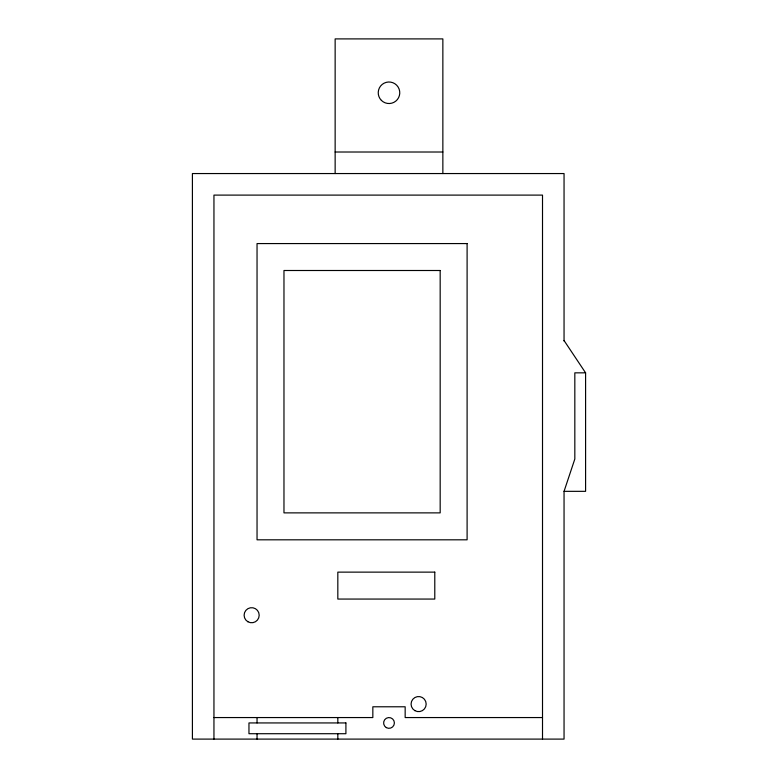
<?xml version="1.0" encoding="UTF-8"?>
<svg xmlns="http://www.w3.org/2000/svg" width="778" height="778" viewBox="0 0 778 778"><rect width="100%" height="100%" fill="white"/><g stroke="black" fill="none" stroke-linecap="round" stroke-linejoin="round"><path stroke-width="1.17" d="M564.05 491.336L574.825 459.02L574.825 372.837L585.591 372.837L585.591 491.336L564.05 491.336L564.05 739.1L192.409 739.1L192.409 173.552L564.05 173.552L564.05 341.036M335.143 152.011L442.857 152.011M213.95 717.559L372.837 717.559L372.837 706.784L405.163 706.784L405.163 717.559L542.509 717.559M564.05 340.521L585.591 372.837M542.509 739.1L542.509 195.103L213.95 195.103L213.95 739.1M442.857 173.552L442.857 38.9L335.143 38.9L335.143 173.552M337.827 717.559L337.827 722.937M337.827 733.712L337.827 739.1M257.041 717.559L257.041 722.937M257.041 733.712L257.041 739.1M467.101 243.572L257.041 243.572L257.041 539.815L467.101 539.815L467.101 243.572M440.173 270.501L283.97 270.501L283.97 512.877L440.173 512.877L440.173 270.501M434.785 572.131L337.827 572.131L337.827 599.06L434.785 599.06L434.785 572.131M345.909 722.937L248.96 722.937L248.96 733.712L345.909 733.712L345.909 722.937M386.306 727.605A5.388 5.388 0 0 0 394.388 722.937A5.388 5.388 0 0 0 386.306 718.279A5.388 5.388 0 0 0 386.306 727.605M381.385 100.381A10.775 10.775 0 0 0 399.406 95.548A10.775 10.775 0 0 0 386.209 82.361A10.775 10.775 0 0 0 381.385 100.381M247.881 621.748A7.537 7.537 0 0 0 259.191 615.223A7.537 7.537 0 0 0 247.881 608.688A7.537 7.537 0 0 0 247.881 621.748M414.849 710.625A7.537 7.537 0 0 0 426.169 704.09A7.537 7.537 0 0 0 414.849 697.555A7.537 7.537 0 0 0 414.849 710.625"/></g></svg>
